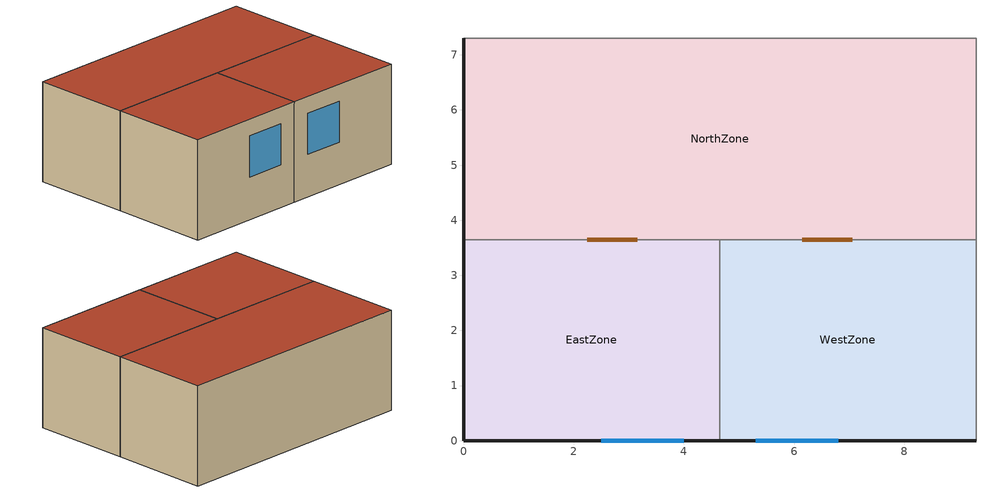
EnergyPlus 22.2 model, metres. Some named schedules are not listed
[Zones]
WestZone
 floor adiabatic (Interior Floor): 9.3,3.65 9.3,0 4.65,0 4.65,3.65 z0
 wall outside (ASHRAE 189.1-2009 ExtWall Mass ClimateZone 5): 4.65,0 9.3,0 z0:3.66
 wall adiabatic (Interior Wall): 9.3,0 9.3,3.65 z0:3.66
 wall to NorthZone (Interior Wall): 9.3,3.65 4.65,3.65 z0:3.66
 wall to EastZone (Interior Wall): 4.65,3.65 4.65,0 z0:3.66
 window (ASHRAE 189.1-2009 ExtWindow ClimateZone 4-5): 5.3,0 6.8,0 z1.55:3.05
 door inside (Interior Door): 7.05,3.65 6.15,3.65 z0:2.3
 roof outside (ASHRAE 189.1-2009 ExtRoof IEAD ClimateZone 2-5): 9.3,0 9.3,3.65 4.65,3.65 4.65,0 z3.66
NorthZone
 floor adiabatic (Interior Floor): 9.3,7.3 9.3,3.65 0,3.65 0,7.3 z0
 wall outside (ASHRAE 189.1-2009 ExtWall Mass ClimateZone 5): 0,7.3 0,3.65 z0:3.66
 wall adiabatic (Interior Wall): 9.3,3.65 9.3,7.3 0,7.3 z0:3.66
 wall to EastZone (Interior Wall): 0,3.65 4.65,3.65 z0:3.66
 door inside (Interior Door): 6.15,3.65 7.05,3.65 / 2.25,3.65 3.15,3.65 z0:2.3
 roof outside (ASHRAE 189.1-2009 ExtRoof IEAD ClimateZone 2-5): 9.3,3.65 9.3,7.3 0,7.3 0,3.65 z3.66
EastZone
 floor adiabatic (Interior Floor): 4.65,3.65 4.65,0 0,0 0,3.65 z0
 wall outside (ASHRAE 189.1-2009 ExtWall Mass ClimateZone 5): 0,3.65 0,0 4.65,0 z0:3.66
 window (ASHRAE 189.1-2009 ExtWindow ClimateZone 4-5): 2.5,0 4,0 z1.55:3.05
 roof outside (ASHRAE 189.1-2009 ExtRoof IEAD ClimateZone 2-5): 4.65,0 4.65,3.65 0,3.65 0,0 z3.66
[Building]
Single Sided Demo Building: Loads convergence tolerance value=0.04; Maximum number of warmup days=25; Minimum number of warmup days=6; North axis=0; Solar distribution=FullInteriorAndExterior; Temperature convergence tolerance value=0.4; Terrain=Suburbs
[Site:GroundTemperature:BuildingSurface]
19.905, 19.922, 19.91, 19.932, 19.949, 20.038, 20.327, 20.062, 20.443, 20.088, 19.986, 19.948
[Site:Location]
San Francisco Intl Ap_CA_USA Design_Conditions: Elevation=2; Latitude=37.62; Longitude=-122.4; Time zone=-8
[SizingPeriod:DesignDay] Barometric pressure=101265; Day of month=21; Daylight saving time indicator=No; Humidity condition type=WetBulb; Rain indicator=No; Snow indicator=No; Solar model indicator=ASHRAEClearSky
Name | Daily dry bulb temperature range | Day type | Maximum dry bulb temperature | Month | Sky clearness | Wetbulb or dewpoint at maximum dry bulb | Wind direction | Wind speed
SAN_FRANCISCO Ann Clg 1% Condns DB=>MWB | 9 | SummerDesignDay | 25.6 | 9 | 1 | 16.6 | 310 | 5.8
SAN_FRANCISCO Ann Htg 99% Condns DB | 0 | WinterDesignDay | 4.4 | 1 | 0 | 4.4 | 140 | 2.4
[Construction]
ASHRAE 189.1-2009 ExtRoof IEAD ClimateZone 2-5: Roof Membrane, Roof Insulation [21], Metal Decking
ASHRAE 189.1-2009 ExtWall Mass ClimateZone 5: 1IN Stucco, 8IN Concrete HW, Wall Insulation [40], 1/2IN Gypsum
ASHRAE 189.1-2009 ExtWindow ClimateZone 4-5: Theoretical Glass [207]
Interior Door: G05 25mm wood
Interior Floor: F16 Acoustic tile, F05 Ceiling air space resistance, M11 100mm lightweight concrete
Interior Wall: G01a 19mm gypsum board, F04 Wall air space resistance, G01a 19mm gypsum board
[Material] Thermal absorptance=0.9
Name | Conductivity | Density | Roughness | Solar absorptance | Specific heat | Thickness | Visible absorptance
1/2IN Gypsum | 0.16 | 784.9 | Smooth | 0.4 | 830 | 0.0127 | 0.4
1IN Stucco | 0.6918 | 1858 | Smooth | 0.92 | 837 | 0.0253 | 0.92
8IN Concrete HW | 1.7296 | 2243 | MediumRough | 0.65 | 837 | 0.2033 | 0.65
F16 Acoustic tile | 0.06 | 368 | MediumSmooth | 0.3 | 590 | 0.0191 | 0.3
G01a 19mm gypsum board | 0.16 | 800 | MediumSmooth | 0.4 | 1090 | 0.019 | 0.4
G05 25mm wood | 0.15 | 608 | MediumSmooth | 0.5 | 1630 | 0.0254 | 0.5
M11 100mm lightweight concrete | 0.53 | 1280 | MediumRough | 0.5 | 840 | 0.1016 | 0.5
Metal Decking | 45.006 | 7680 | MediumSmooth | 0.6 | 418.4 | 0.0015 | 0.6
Roof Insulation [21] | 0.049 | 265 | MediumRough | 0.7 | 836.8 | 0.2105 | 0.7
Roof Membrane | 0.16 | 1121.29 | VeryRough | 0.7 | 1460 | 0.0095 | 0.7
Wall Insulation [40] | 0.0432 | 91 | MediumRough | 0.5 | 837 | 0.0794 | 0.5
[Material:AirGap]
Name | Thermal resistance
F04 Wall air space resistance | 0.15
F05 Ceiling air space resistance | 0.18
[WindowMaterial:Glazing]
Theoretical Glass [207]: Back side infrared hemispherical emissivity=0.9; Back side solar reflectance at normal incidence=0; Back side visible reflectance at normal incidence=0; Conductivity=0.0133; Dirt correction factor for solar and visible transmittance=1; Front side infrared hemispherical emissivity=0.9; Front side solar reflectance at normal incidence=0.6189; Front side visible reflectance at normal incidence=0.51; Infrared transmittance at normal incidence=0; Optical data type=SpectralAverage; Solar diffusing=No; Solar transmittance at normal incidence=0.3311; Thickness=0.003; Visible transmittance at normal incidence=0.44
[Zone] Multiplier=1; Part of total floor area=Yes
EastZone; NorthZone; WestZone
[AirflowNetwork:SimulationControl]
AFN_SimulationControl_1: Absolute airflow convergence tolerance=1e-06; Airflownetwork control=MultizoneWithoutDistribution; Azimuth angle of long axis of building=90; Building type=LowRise; Convergence acceleration limit=-0.5; Height selection for local wind pressure calculation=OpeningHeight; Initialization type=ZeroNodePressures; Maximum number of iterations=500; Ratio of building width along short axis to width along long axis=0.4; Relative airflow convergence tolerance=1e-05; Wind pressure coefficient type=SurfaceAverageCalculation
[AirflowNetwork:MultiZone:Zone] Single sided wind pressure coefficient algorithm=Standard; Ventilation control mode=Constant
Name | Zone | Venting availability schedule
AirflowNetwork:MultiZone:Zone 1 | EastZone | always_closed
AirflowNetwork:MultiZone:Zone 2 | NorthZone | always_closed
AirflowNetwork:MultiZone:Zone 3 | WestZone | Window Operation
[AirflowNetwork:MultiZone:Component:DetailedOpening]
SliderWindow: Air mass flow coefficient when opening is closed=0.001; Air mass flow exponent when opening is closed=0.667; Discharge coefficient for opening factor 1=0.61; Discharge coefficient for opening factor 2=0.61; Extra crack length or height of pivoting axis=0; Height factor for opening factor 1=1; Height factor for opening factor 2=1; Number of sets of opening factor data=2; Opening factor 1=0; Opening factor 2=1; Start height factor for opening factor 1=0; Start height factor for opening factor 2=0; Type of rectangular large vertical opening lvo=NonPivoted; Width factor for opening factor 1=0; Width factor for opening factor 2=0.5
[AirflowNetwork:MultiZone:Surface] Window door opening factor or crack factor=1; Leakage component=SliderWindow
Name | Surface
AirflowNetwork:MultiZone:Surface 1 | EastZone_Door
AirflowNetwork:MultiZone:Surface 2 | EastZone_Window
AirflowNetwork:MultiZone:Surface 3 | NorthZone_EastDoor
AirflowNetwork:MultiZone:Surface 4 | NorthZone_WestDoor
AirflowNetwork:MultiZone:Surface 5 | WestZone_Door
AirflowNetwork:MultiZone:Surface 6 | WestZone_Window
